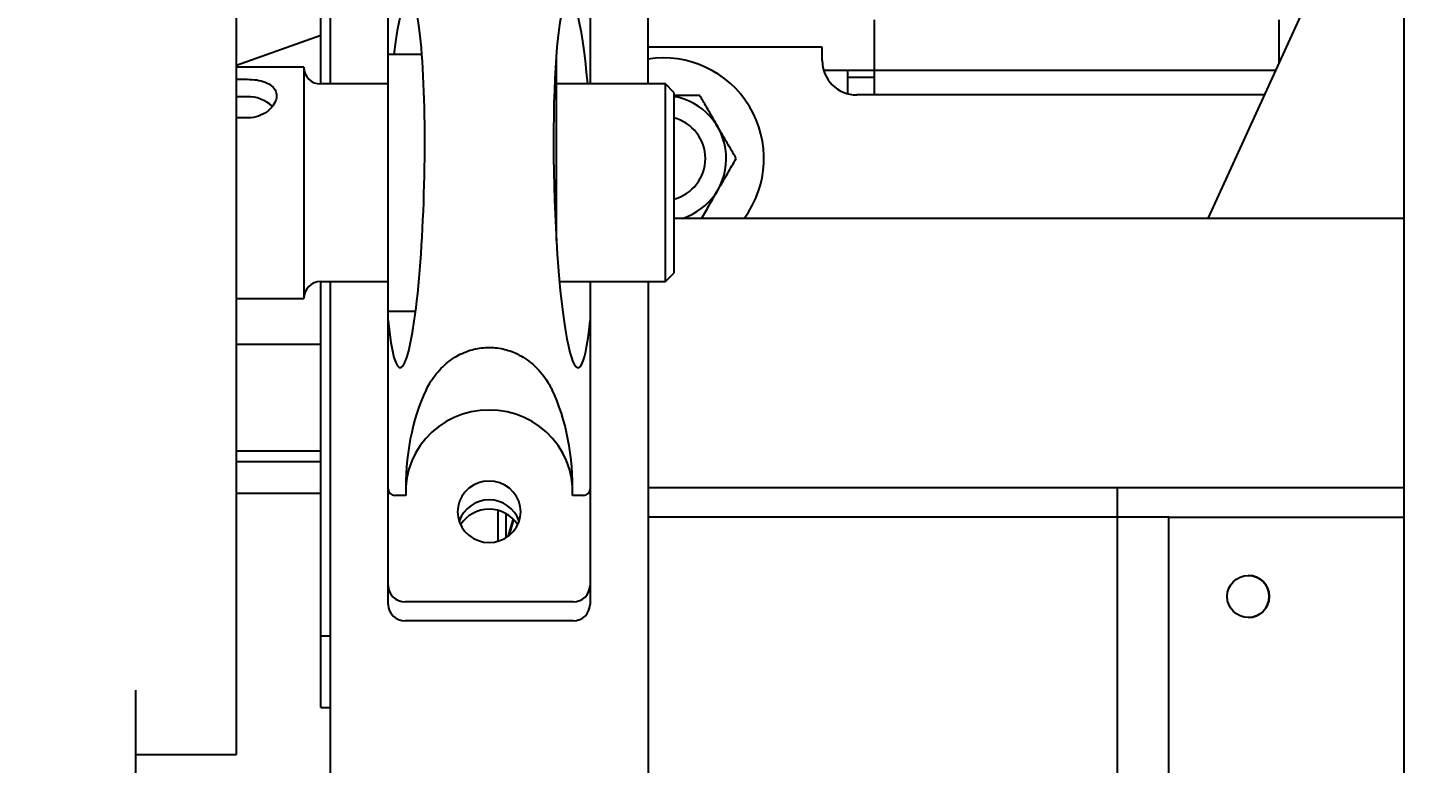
# Model space of a CAD drawing. Header units: millimetres. Extents: x 1293 to 41893, y 1011 to 26911.
# Drawn here: x 24899.4 to 25247.9, y 6282.4 to 6467.5 of the extents above; entities that cross this region are included whole.
import ezdxf

# ---------------------------------------------------------------- set-up
doc = ezdxf.new("R2010")
doc.units = ezdxf.units.MM
doc.header["$LTSCALE"] = 50
doc.layers.add('CAPA_1', color=7, linetype='Continuous')
doc.layers.add('STRUC', color=4, linetype='Continuous')
doc.styles.add('SLDTEXTSTYLE0', font='TXT', dxfattribs={"width": 0.75})
doc.dimstyles.new('SLDDIMSTYLE1', dxfattribs={"dimtxt": 100, "dimasz": 100, "dimexe": 0, "dimexo": 0.0625, "dimgap": 25, "dimtad": 2, "dimdec": 4, "dimlfac": 75, "dimzin": 12, "dimdsep": 46, "dimtxsty": 'SLDTEXTSTYLE0', "dimsah": 1, "dimcen": 0.09, "dimadec": 0, "dimazin": 3, "dimtfac": 1, "dimtdec": 0, "dimtofl": 0, "dimtmove": 0, "dimatfit": 3, "dimfxl": 1, "dimfrac": 2, "dimtolj": 1, "dimtzin": 12, "dimarcsym": 0})

# ---------------------------------------------------------------- blocks, each defined once
blk = doc.blocks.new('_D_25')
at = {"layer": 'CAPA_1', "transparency": 16777216}
blk.add_arc((21236.48, 4708.49), 1605.71, 0, 40, dxfattribs=at)
for points in [[(22466.52, 5740.62), (22516.3, 5652.54), (22540.48, 5671.57)], [(22842.19, 4708.49), (22854.46, 4808.92), (22823.7, 4807.97)]]:
    blk.add_solid(points, dxfattribs=at)
at = {"layer": 'CAPA_1', "transparency": 16777216, "insert": (22832.09, 5396.26), "char_height": 100, "attachment_point": 1, "rotation": 290, "style": 'SLDTEXTSTYLE0'}
blk.add_mtext('40°', dxfattribs=at)

msp = doc.modelspace()

# ---------------------------------------------------------------- linework, layer by layer
at = {"color": 7, "linetype": 'Continuous', "lineweight": 25}
for p, q in [((25245.9106964, 6224.3595736), (25245.9106964, 6760.1262403)), ((24951.9760298, 6284.5681195), (24951.9760298, 6572.4347861)), ((24973.1926964, 6453.3722861), (24973.1926964, 6525.5342768)), ((24975.5426964, 6528.3911552), (24975.5426964, 6453.3722861)), ((25055.5426964, 6453.3722861), (25055.5426964, 6528.3911552)), ((24990.1426964, 6322.360605), (24990.1426964, 6512.7395663)), ((25040.9426964, 6512.7395663), (25040.9426964, 6453.3722861)), ((25112.4294593, 6469.4969069), (25112.4294593, 6450.6162403)), ((25214.3681259, 6469.4969069), (25214.3681259, 6458.7088112)), ((24973.1926964, 6465.5917393), (24951.9760298, 6458.0674245)), ((25099.3987926, 6462.6162403), (25055.5426964, 6462.6162403)), ((25099.3987926, 6459.2829069), (25099.3987926, 6462.6162403)), ((24998.6279705, 6460.7806195), (24990.1426964, 6460.7806195)), ((25032.4760298, 6460.7806195), (25032.4574224, 6460.7806195)), ((25032.4760298, 6413.8872438), (25032.4760298, 6460.7806195)), ((24968.9093631, 6457.6056195), (24951.9760298, 6457.6056195)), ((24968.9093631, 6457.6056195), (24968.9093631, 6399.3972861)), ((25213.4934298, 6456.7969069), (25099.7629949, 6456.7969069)), ((25105.7487926, 6456.7969069), (25105.7487926, 6450.9316096)), ((24951.9760298, 6454.5679643), (24954.6218631, 6454.5679643)), ((24990.1426964, 6453.3722861), (24973.1426964, 6453.3722861)), ((25059.9260298, 6453.3722861), (25032.4760298, 6453.3722861)), ((25062.0426964, 6451.2556195), (25059.9260298, 6453.3722861)), ((25059.9260298, 6403.6306195), (25059.9260298, 6453.3722861)), ((25105.7487926, 6455.1035736), (25112.4294593, 6455.1035736)), ((24954.6218631, 6450.1103958), (24951.9760298, 6450.1103958)), ((25062.0426964, 6451.2556195), (25062.0426964, 6405.7472861)), ((25210.6657748, 6450.6162403), (25108.0654593, 6450.6162403)), ((24954.6218631, 6444.8166692), (24951.9760298, 6444.8166692)), ((24973.1426964, 6403.6306195), (24990.1426964, 6403.6306195)), ((24973.1926964, 6296.4246784), (24973.1926964, 6403.6306195)), ((24975.5426964, 6403.6306195), (24975.5426964, 6272.84764)), ((25033.239981, 6403.6306195), (25059.9260298, 6403.6306195)), ((25040.9426964, 6403.6306195), (25040.9426964, 6322.360605)), ((25055.5426964, 6403.6306195), (25055.5426964, 6272.84764)), ((25059.9260298, 6403.6306195), (25062.0426964, 6405.7472861)), ((24951.9760298, 6399.3972861), (24968.9093631, 6399.3972861)), ((24990.1426964, 6396.2222861), (24997.0494417, 6396.2222861)), ((24973.1926964, 6387.8276469), (24951.9760298, 6387.8276469)), ((24973.1926964, 6360.9077483), (24951.9760298, 6360.9077483)), ((24973.1926964, 6358.2151955), (24951.9760298, 6358.2151955)), ((24951.9760298, 6350.3682253), (24973.1926964, 6350.3682253)), ((24994.5744262, 6349.808652), (24991.797131, 6349.808652)), ((25039.2882619, 6349.808652), (25036.5109667, 6349.808652)), ((25017.8120298, 6338.2725809), (25017.8120298, 6346.0132888)), ((25019.7093631, 6345.247009), (25019.7093631, 6339.101028)), ((25186.6440298, 6224.3595736), (25186.6440298, 6344.3595736)), ((25186.6440298, 6344.3595736), (25245.9106964, 6344.3595736)), ((25021.5590979, 6343.8699222), (25020.2744893, 6339.4742413)), ((25021.6934933, 6343.7346141), (25020.4973033, 6339.6414847)), ((25036.7093631, 6322.9972357), (24994.3760298, 6322.9972357)), ((25036.7093631, 6318.2357717), (24994.3760298, 6318.2357717)), ((24973.1926964, 6314.4207628), (24975.5426964, 6314.4207628)), ((24926.5760298, 5869.3271946), (24926.5760298, 6300.7645221)), ((24973.1926964, 6296.4246784), (24975.5426964, 6296.4246784)), ((24926.5760298, 6284.5681195), (24951.9760298, 6284.5681195))]:
    msp.add_line(p, q, dxfattribs=at)
at = {"color": 7, "linetype": 'Continuous', "lineweight": 25, "flags": 128}
for points in [[(25036.5353313, 6351.1444325), (25036.5027776, 6352.0185755), (25036.2499781, 6354.2147431), (25035.7555183, 6356.3715248), (25035.0251687, 6358.4637503), (25034.0674528, 6360.4670027), (25032.8935474, 6362.3579035), (25031.5171524, 6364.1143851), (25029.9543305, 6365.7159491), (25028.2233206, 6367.1439046), (25026.3443239, 6368.381587), (25024.339269, 6369.4145521), (25022.2315554, 6370.2307449), (25020.0457808, 6370.8206402), (25017.8074538, 6371.1773538), (25015.5426964, 6371.2967227), (25013.2779391, 6371.1773538), (25011.0396121, 6370.8206402), (25008.8538375, 6370.2307449), (25006.7461239, 6369.4145521), (25004.741069, 6368.381587), (25002.8620723, 6367.1439046), (25001.1310623, 6365.7159491), (24999.5682405, 6364.1143851), (24998.1918454, 6362.3579035), (24997.01794, 6360.4670027), (24996.0602241, 6358.4637503), (24995.3298746, 6356.3715248), (24994.8354148, 6354.2147431), (24994.5826152, 6352.0185755), (24994.5500616, 6351.1444326)], [(25015.5426964, 6353.4178811), (25014.164364, 6353.3003833), (25012.8279115, 6352.9514601), (25011.5739464, 6352.3817132), (25010.4405698, 6351.6084542), (25009.4622187, 6350.6551782), (25008.6686198, 6349.5508499), (25008.0838863, 6348.3290238), (25007.7257849, 6347.0268245), (25007.6051964, 6345.6838187), (25007.7257849, 6344.3408129), (25008.0838863, 6343.0386136), (25008.6686198, 6341.8167875), (25009.4622187, 6340.7124592), (25010.4405698, 6339.7591832), (25011.5739464, 6338.9859242), (25012.8279115, 6338.4161774), (25014.164364, 6338.0672541), (25015.5426964, 6337.9497563), (25016.9210288, 6338.0672541), (25018.2574813, 6338.4161774), (25019.5114464, 6338.9859242), (25020.6448231, 6339.7591832), (25021.6231742, 6340.7124592), (25022.4167731, 6341.8167875), (25023.0015066, 6343.0386136), (25023.359608, 6344.3408129), (25023.4801964, 6345.6838187), (25023.359608, 6347.0268245), (25023.0015066, 6348.3290238), (25022.4167731, 6349.5508499), (25021.6231742, 6350.6551782), (25020.6448231, 6351.6084542), (25019.5114464, 6352.3817132), (25018.2574813, 6352.9514601), (25016.9210288, 6353.3003833), (25015.5426964, 6353.4178811)]]:
    msp.add_lwpolyline(points, dxfattribs=at)
at = {"color": 7, "linetype": 'Continuous', "lineweight": 25}
msp.add_circle((25206.6440298, 6324.3595736), 5.2916667, dxfattribs=at)
for centre, radius, start, end in [((25059.3987926, 6434.6162403), 25.3333333, 323.489243871, 98.755274448), ((25108.0654593, 6459.2829069), 8.6666667, 180, 270), ((24973.1426964, 6457.6056195), 4.2333333, 180, 270), ((24955.0427334, 6441.5203621), 8.6003378, 46.691106372, 92.804974257), ((25059.3987926, 6434.6162403), 15.8276787, 287.768371919, 80.384059604), ((25059.3987926, 6434.6162403), 10.5833333, 284.466723928, 75.533276072), ((24973.1426964, 6399.3972861), 4.2333333, 90, 180), ((25015.5426964, 6340.6849424), 7.9930346, 19.120333722, 160.879666278), ((25015.5426964, 6337.7555225), 8.5713828, 32.93647219, 147.063516422), ((24994.3224749, 6327.1770325), 4.1801399, 180.75338842, 270.734078053), ((25036.7629179, 6327.1770325), 4.1801399, 269.265921947, 359.24661158), ((24994.3224749, 6322.4155685), 4.1801399, 180.75338842, 270.734078053), ((25036.7629179, 6322.4155685), 4.1801399, 269.265921947, 359.24661158)]:
    msp.add_arc(centre, radius, start, end, dxfattribs=at)
for centre, major_axis, ratio, start_param, end_param in [((24994.2840008, 6428.5014528), (1.1515157, 46.5665072), 0.1058457911, 2.41286126, 7.0907047755), ((25036.8013921, 6428.5014528), (-1.1515157, 46.5665072), 0.1058457911, 5.2732036659, 10.1535093544), ((25015.5426964, 6351.7042777), (0, 37.6049663), 0.5583029055, 0.8555129094, 1.6212266188), ((25015.5426964, 6351.7042777), (0, 37.6049663), 0.5583029055, 4.6619586884, 5.4276723978), ((24991.8460035, 6351.520018), (1.1209003, 1.3203635), 0.9713326462, 2.2890528915, 3.8311525297), ((25039.2393893, 6351.520018), (-1.1209003, 1.3203635), 0.9713326462, 2.4520327775, 3.9941324156)]:
    msp.add_ellipse(centre, major_axis=major_axis, ratio=ratio, start_param=start_param, end_param=end_param, dxfattribs=at)
for points, knots in [([(24954.6218631, 6454.5679643), (24955.4397411, 6454.5320062), (24957.0748438, 6454.4601188), (24959.2611849, 6453.8731931), (24960.9597082, 6452.9173416), (24961.961643, 6451.5681778), (24962.1309665, 6449.9464581), (24961.4807066, 6448.2444546), (24960.0958378, 6446.6580074), (24958.0904871, 6445.4202386), (24956.1354182, 6444.8705808), (24954.9585936, 6444.8286633), (24954.6218631, 6444.8166692)], [0, 0, 0, 0, 0.1049793831, 0.2098749225, 0.3169314404, 0.4255084578, 0.5317913938, 0.6356504641, 0.7404993869, 0.8482825402, 0.9565883484, 1, 1, 1, 1]), ([(25068.5647659, 6450.4912403), (25066.9754521, 6450.4912403), (25064.826926, 6450.4912403), (25062.617706, 6450.4912403), (25062.0426964, 6450.4912403)], [0, 0, 0, 0, 0.739722829, 1, 1, 1, 1]), ([(25077.7299325, 6434.6148431), (25077.3458966, 6435.2800909), (25076.2150723, 6437.2389659), (25074.2672599, 6440.6130719), (25072.1257133, 6444.3227746), (25070.2135692, 6447.6350941), (25069.1162004, 6449.5360157), (25068.5647659, 6450.4912403)], [0, 0, 0, 0, 0.128398975, 0.3780809989, 0.6338586483, 0.8160117562, 1, 1, 1, 1]), ([(25069.0264887, 6419.5435736), (25069.6687718, 6420.6557795), (25070.7180487, 6422.4727539), (25072.2139918, 6425.0631953), (25073.7674621, 6427.7532536), (25075.629074, 6430.9769033), (25077.0253822, 6433.3948126), (25077.7299325, 6434.6148431)], [0, 0, 0, 0, 0.22497543487, 0.36753502707, 0.51006890693, 0.75279017671, 1, 1, 1, 1]), ([(24999.6934444, 6376.3667952), (24999.9839104, 6376.9331497), (25000.5654871, 6378.0671154), (25001.8133387, 6379.9194707), (25003.3045729, 6381.6687787), (25005.0179068, 6383.2492495), (25006.7875382, 6384.5269321), (25008.727487, 6385.5797479), (25010.6682316, 6386.3386515), (25012.6562685, 6386.8292466), (25014.6192184, 6387.0719244), (25016.6126927, 6387.0586568), (25018.5549594, 6386.8078543), (25020.3894008, 6386.3348622), (25022.2941013, 6385.6116999), (25024.1925971, 6384.5943156), (25026.2479888, 6383.1238316), (25028.1230268, 6381.3272708), (25029.5981301, 6379.455689), (25030.66766, 6377.7871424), (25031.1504923, 6376.8402966), (25031.3919485, 6376.3667952)], [0, 0, 0, 0, 0.0692198723, 0.1385933523, 0.2076160979, 0.2611655519, 0.3146512188, 0.3599252506, 0.4051487214, 0.4436522517, 0.4821371536, 0.5207038108, 0.559278108, 0.5966486582, 0.6340420616, 0.6852563801, 0.7365428691, 0.8099912347, 0.8835773899, 0.9417790521, 1, 1, 1, 1])]:
    msp.add_open_spline(points, degree=3, knots=knots, dxfattribs=at)
at = {"layer": 'STRUC', "linetype": 'Continuous', "lineweight": 25}
for p, q in [((25241.7120298, 6518.4769069), (25196.4500298, 6419.5435736)), ((25245.9106964, 6419.5435736), (25062.0426964, 6419.5435736)), ((25055.5426964, 6351.8102403), (25245.9106964, 6351.8102403)), ((25173.6400298, 6351.8102403), (25173.6400298, 6211.0262403)), ((25186.6440298, 6344.3595736), (25055.5426964, 6344.3595736))]:
    msp.add_line(p, q, dxfattribs=at)
msp.add_arc((25206.6413631, 6324.3595736), 5.2916667, 270.037802111, 89.966904011, dxfattribs=at)

# ---------------------------------------------------------------- dimensions: what is measured, and where the dimension line sits
at = {"layer": 'CAPA_1'}
dim = msp.add_angular_dim_2l(base=(22745.3522732, 5257.677891), line1=((20823.7856538, 4708.4929069), (25825.7071983, 4708.4929069)), line2=((23122.9733631, 6291.4496896), (21252.3587895, 4721.8176909)), dimstyle='SLDDIMSTYLE1', dxfattribs=at)
dim.commit()
dim.dimension.update_dxf_attribs({"geometry": '_D_25', "text_midpoint": (22745.3522732, 5257.677891), "dimtype": 162})

doc.saveas('drawing.dxf')
